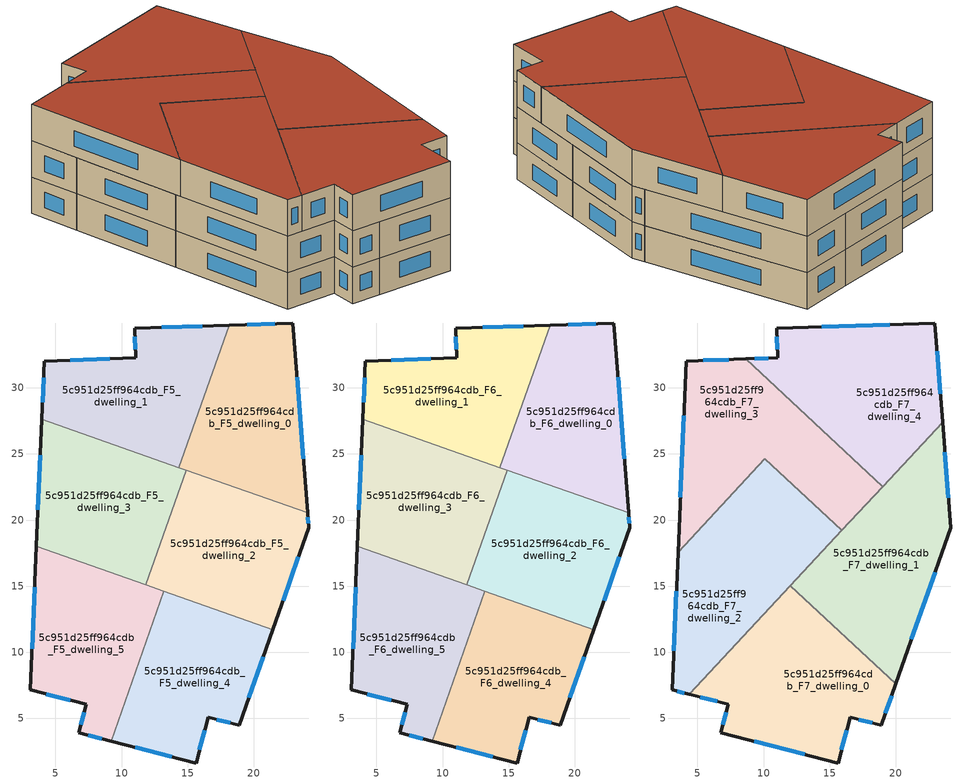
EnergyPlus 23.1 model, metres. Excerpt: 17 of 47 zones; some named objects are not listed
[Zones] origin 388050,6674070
5c951d25ff964cdb_F5_dwelling_0
 floor to 5c951d25ff964cdb_F4_dwelling_0 (EU_floor_Construction): 22.95,34.91 24.07,20.54 14.34,23.98 18.14,34.75 z15
 wall outside (EU_wall_Construction): 24.07,20.54 22.95,34.91 18.14,34.75 z15:18
 wall to 5c951d25ff964cdb_F5_dwelling_1 (EU_wall_Construction): 18.14,34.75 14.34,23.98 z15:18
 wall to 5c951d25ff964cdb_F5_dwelling_2 (EU_wall_Construction): 14.88,23.79 24.07,20.54 z15:18
 wall to 5c951d25ff964cdb_F5_dwelling_3 (EU_wall_Construction): 14.34,23.98 14.88,23.79 z15:18
 window (EU_Window_Construction): 21.57,34.86 19.51,34.79 / 23.75,24.65 23.27,30.8 z15.86:17.14
5c951d25ff964cdb_F5_dwelling_1
 floor to 5c951d25ff964cdb_F4_dwelling_1 (EU_floor_Construction): 18.14,34.75 14.34,23.98 3.97,27.64 4.16,32.03 11.06,32.27 10.98,34.5 z15
 wall outside (EU_wall_Construction): 18.14,34.75 10.98,34.5 11.06,32.27 4.16,32.03 3.97,27.64 z15:18
 wall to 5c951d25ff964cdb_F5_dwelling_3 (EU_wall_Construction): 3.97,27.64 14.34,23.98 z15:18
 window (EU_Window_Construction): 11,33.87 11.04,32.91 / 16.09,34.68 13.02,34.57 / 4.1,30.78 4.02,28.89 / 9.09,32.2 6.13,32.1 z15.86:17.14
5c951d25ff964cdb_F5_dwelling_2
 floor to 5c951d25ff964cdb_F4_dwelling_2 (EU_floor_Construction): 24.07,20.54 24.15,19.43 21.44,11.72 11.82,15.11 14.88,23.79 z15
 wall outside (EU_wall_Construction): 21.44,11.72 24.15,19.43 24.07,20.54 z15:18
 wall to 5c951d25ff964cdb_F5_dwelling_3 (EU_wall_Construction): 14.88,23.79 11.82,15.11 z15:18
 wall to 5c951d25ff964cdb_F5_dwelling_4 (EU_wall_Construction): 13.2,14.62 21.44,11.72 z15:18
 wall to 5c951d25ff964cdb_F5_dwelling_5 (EU_wall_Construction): 11.82,15.11 13.2,14.62 z15:18
 window (EU_Window_Construction): 24.13,19.74 24.09,20.22 / 22.21,13.92 23.38,17.22 z15.86:17.14
5c951d25ff964cdb_F5_dwelling_3
 floor to 5c951d25ff964cdb_F4_dwelling_3 (EU_floor_Construction): 14.88,23.79 11.82,15.11 3.56,18.03 3.97,27.64 z15
 wall outside (EU_wall_Construction): 3.97,27.64 3.56,18.03 z15:18
 wall to 5c951d25ff964cdb_F5_dwelling_5 (EU_wall_Construction): 3.56,18.03 11.82,15.11 z15:18
 window (EU_Window_Construction): 3.85,24.89 3.67,20.78 z15.86:17.14
5c951d25ff964cdb_F5_dwelling_4
 floor to 5c951d25ff964cdb_F4_dwelling_4 (EU_floor_Construction): 21.44,11.72 18.89,4.49 16.53,5.08 15.63,1.63 9.2,3.29 13.2,14.62 z15
 wall outside (EU_wall_Construction): 9.2,3.29 15.63,1.63 16.53,5.08 18.89,4.49 21.44,11.72 z15:18
 wall to 5c951d25ff964cdb_F5_dwelling_5 (EU_wall_Construction): 13.2,14.62 9.2,3.29 z15:18
 window (EU_Window_Construction): 19.62,6.55 20.71,9.65 / 17.21,4.91 18.22,4.66 / 15.89,2.62 16.28,4.1 / 11.04,2.81 13.79,2.1 z15.86:17.14
5c951d25ff964cdb_F5_dwelling_5
 floor to 5c951d25ff964cdb_F4_dwelling_5 (EU_floor_Construction): 13.2,14.62 9.2,3.29 6.77,3.91 7.32,6.07 3.09,7.16 3.56,18.03 z15
 wall outside (EU_wall_Construction): 3.56,18.03 3.09,7.16 7.32,6.07 6.77,3.91 9.2,3.29 z15:18
 window (EU_Window_Construction): 3.42,14.92 3.22,10.26 / 7.47,3.73 8.51,3.47 / 7.16,5.45 6.93,4.53 / 4.3,6.85 6.11,6.38 z15.86:17.14
5c951d25ff964cdb_F6_dwelling_0
 floor to 5c951d25ff964cdb_F5_dwelling_0 (EU_floor_Construction): 22.95,34.91 24.07,20.54 14.34,23.98 18.14,34.75 z18
 wall outside (EU_wall_Construction): 24.07,20.54 22.95,34.91 18.14,34.75 z18:21
 wall to 5c951d25ff964cdb_F6_dwelling_1 (EU_wall_Construction): 18.14,34.75 14.34,23.98 z18:21
 wall to 5c951d25ff964cdb_F6_dwelling_2 (EU_wall_Construction): 14.88,23.79 24.07,20.54 z18:21
 wall to 5c951d25ff964cdb_F6_dwelling_3 (EU_wall_Construction): 14.34,23.98 14.88,23.79 z18:21
 window (EU_Window_Construction): 21.57,34.86 19.51,34.79 / 23.75,24.65 23.27,30.8 z18.86:20.14
5c951d25ff964cdb_F6_dwelling_1
 floor to 5c951d25ff964cdb_F5_dwelling_1 (EU_floor_Construction): 18.14,34.75 14.34,23.98 3.97,27.64 4.16,32.03 11.06,32.27 10.98,34.5 z18
 wall outside (EU_wall_Construction): 18.14,34.75 10.98,34.5 11.06,32.27 4.16,32.03 3.97,27.64 z18:21
 wall to 5c951d25ff964cdb_F6_dwelling_3 (EU_wall_Construction): 3.97,27.64 14.34,23.98 z18:21
 window (EU_Window_Construction): 11,33.87 11.04,32.91 / 16.09,34.68 13.02,34.57 / 4.1,30.78 4.02,28.89 / 9.09,32.2 6.13,32.1 z18.86:20.14
5c951d25ff964cdb_F6_dwelling_2
 floor to 5c951d25ff964cdb_F5_dwelling_2 (EU_floor_Construction): 24.07,20.54 24.15,19.43 21.44,11.72 11.82,15.11 14.88,23.79 z18
 wall outside (EU_wall_Construction): 21.44,11.72 24.15,19.43 24.07,20.54 z18:21
 wall to 5c951d25ff964cdb_F6_dwelling_3 (EU_wall_Construction): 14.88,23.79 11.82,15.11 z18:21
 wall to 5c951d25ff964cdb_F6_dwelling_4 (EU_wall_Construction): 13.2,14.62 21.44,11.72 z18:21
 wall to 5c951d25ff964cdb_F6_dwelling_5 (EU_wall_Construction): 11.82,15.11 13.2,14.62 z18:21
 window (EU_Window_Construction): 24.13,19.74 24.09,20.22 / 22.21,13.92 23.38,17.22 z18.86:20.14
5c951d25ff964cdb_F6_dwelling_3
 floor to 5c951d25ff964cdb_F5_dwelling_3 (EU_floor_Construction): 14.88,23.79 11.82,15.11 3.56,18.03 3.97,27.64 z18
 wall outside (EU_wall_Construction): 3.97,27.64 3.56,18.03 z18:21
 wall to 5c951d25ff964cdb_F6_dwelling_5 (EU_wall_Construction): 3.56,18.03 11.82,15.11 z18:21
 window (EU_Window_Construction): 3.85,24.89 3.67,20.78 z18.86:20.14
5c951d25ff964cdb_F6_dwelling_4
 floor to 5c951d25ff964cdb_F5_dwelling_4 (EU_floor_Construction): 21.44,11.72 18.89,4.49 16.53,5.08 15.63,1.63 9.2,3.29 13.2,14.62 z18
 wall outside (EU_wall_Construction): 9.2,3.29 15.63,1.63 16.53,5.08 18.89,4.49 21.44,11.72 z18:21
 wall to 5c951d25ff964cdb_F6_dwelling_5 (EU_wall_Construction): 13.2,14.62 9.2,3.29 z18:21
 window (EU_Window_Construction): 19.62,6.55 20.71,9.65 / 17.21,4.91 18.22,4.66 / 15.89,2.62 16.28,4.1 / 11.04,2.81 13.79,2.1 z18.86:20.14
5c951d25ff964cdb_F6_dwelling_5
 floor to 5c951d25ff964cdb_F5_dwelling_5 (EU_floor_Construction): 13.2,14.62 9.2,3.29 6.77,3.91 7.32,6.07 3.09,7.16 3.56,18.03 z18
 wall outside (EU_wall_Construction): 3.56,18.03 3.09,7.16 7.32,6.07 6.77,3.91 9.2,3.29 z18:21
 window (EU_Window_Construction): 3.42,14.92 3.22,10.26 / 7.47,3.73 8.51,3.47 / 7.16,5.45 6.93,4.53 / 4.3,6.85 6.11,6.38 z18.86:20.14
5c951d25ff964cdb_F7_dwelling_0
 floor to 5c951d25ff964cdb_F6_dwelling_4 (EU_floor_Construction): 20,7.63 18.89,4.49 16.53,5.08 15.63,1.63 9.2,3.29 13.02,14.12 z21
 floor to 5c951d25ff964cdb_F6_dwelling_5 (EU_floor_Construction): 13.02,14.12 9.2,3.29 6.77,3.91 7.32,6.07 4.37,6.83 12.02,15.04 12.04,15.04 z21
 wall outside (EU_wall_Construction): 4.37,6.83 7.32,6.07 6.77,3.91 15.63,1.63 16.53,5.08 18.89,4.49 20,7.63 z21:24
 wall to 5c951d25ff964cdb_F7_dwelling_1 (EU_wall_Construction): 20,7.63 12.02,15.05 z21:24
 wall to 5c951d25ff964cdb_F7_dwelling_2 (EU_wall_Construction): 12.02,15.05 4.37,6.83 z21:24
 window (EU_Window_Construction): 19.21,5.38 19.68,6.73 / 17.21,4.91 18.22,4.66 / 15.89,2.62 16.28,4.1 / 9.3,3.26 13.1,2.28 / 7.16,5.45 6.93,4.53 / 5.21,6.61 6.48,6.29 z21.86:23.14
 roof outside (EU_roof_Construction): 18.89,4.49 20,7.63 12.02,15.05 4.37,6.83 7.32,6.07 6.77,3.91 15.63,1.63 16.53,5.08 z24
5c951d25ff964cdb_F7_dwelling_1
 floor to 5c951d25ff964cdb_F6_dwelling_2 (EU_floor_Construction): 24.07,20.54 24.15,19.43 21.44,11.72 12.04,15.04 12.02,15.05 18.85,22.38 z21
 floor to 5c951d25ff964cdb_F6_dwelling_0 (EU_floor_Construction): 23.53,27.41 24.07,20.54 18.85,22.38 z21
 floor to 5c951d25ff964cdb_F6_dwelling_4 (EU_floor_Construction): 21.44,11.72 20,7.63 13.02,14.12 13.2,14.62 z21
 floor to 5c951d25ff964cdb_F6_dwelling_5 (EU_floor_Construction): 13.2,14.62 13.02,14.12 12.04,15.04 z21
 wall outside (EU_wall_Construction): 20,7.63 24.15,19.43 23.53,27.41 z21:24
 wall to 5c951d25ff964cdb_F7_dwelling_4 (EU_wall_Construction): 23.53,27.41 19,22.54 z21:24
 wall to 5c951d25ff964cdb_F7_dwelling_3 (EU_wall_Construction): 19,22.54 15.91,19.22 z21:24
 wall to 5c951d25ff964cdb_F7_dwelling_2 (EU_wall_Construction): 15.91,19.22 12.02,15.05 z21:24
 window (EU_Window_Construction): 21.18,11 22.97,16.05 / 23.98,21.71 23.71,25.13 z21.86:23.14
 roof outside (EU_roof_Construction): 20,7.63 24.15,19.43 23.53,27.41 12.02,15.05 z24
5c951d25ff964cdb_F7_dwelling_2
 floor to 5c951d25ff964cdb_F6_dwelling_5 (EU_floor_Construction): 12.02,15.04 4.37,6.83 3.09,7.16 3.54,17.59 3.85,17.93 z21
 floor to 5c951d25ff964cdb_F6_dwelling_3 (EU_floor_Construction): 13.93,21.07 11.82,15.11 3.85,17.93 10.1,24.64 z21
 floor to 5c951d25ff964cdb_F6_dwelling_2 (EU_floor_Construction): 15.91,19.23 12.02,15.04 11.82,15.11 13.93,21.07 z21
 wall outside (EU_wall_Construction): 3.54,17.59 3.09,7.16 4.37,6.83 z21:24
 wall to 5c951d25ff964cdb_F7_dwelling_3 (EU_wall_Construction): 15.91,19.22 10.1,24.64 3.54,17.59 z21:24
 window (EU_Window_Construction): 3.41,14.61 3.22,10.14 / 3.46,7.06 4.01,6.92 z21.86:23.14
 roof outside (EU_roof_Construction): 4.37,6.83 15.91,19.22 10.1,24.64 3.54,17.59 3.09,7.16 z24
5c951d25ff964cdb_F7_dwelling_3
 floor to 5c951d25ff964cdb_F6_dwelling_1 (EU_floor_Construction): 15.11,26.16 14.34,23.98 3.97,27.64 4.16,32.03 8.64,32.18 z21
 floor to 5c951d25ff964cdb_F6_dwelling_2 (EU_floor_Construction): 18.85,22.38 15.91,19.23 13.93,21.07 14.88,23.79 z21
 floor to 5c951d25ff964cdb_F6_dwelling_3 (EU_floor_Construction): 14.88,23.79 13.93,21.07 10.1,24.64 3.85,17.93 3.56,18.03 3.97,27.64 z21
 floor to 5c951d25ff964cdb_F6_dwelling_0 (EU_floor_Construction): 19,22.54 18.85,22.38 14.34,23.98 15.11,26.16 z21
 floor to 5c951d25ff964cdb_F6_dwelling_5 (EU_floor_Construction): 3.85,17.93 3.54,17.59 3.56,18.03 z21
 wall outside (EU_wall_Construction): 8.64,32.18 4.16,32.03 3.54,17.59 z21:24
 wall to 5c951d25ff964cdb_F7_dwelling_4 (EU_wall_Construction): 19,22.54 8.64,32.18 z21:24
 window (EU_Window_Construction): 3.98,27.9 3.71,21.71 / 7.36,32.14 5.44,32.08 z21.86:23.14
 roof outside (EU_roof_Construction): 15.91,19.22 19,22.54 8.64,32.18 4.16,32.03 3.54,17.59 10.1,24.64 z24
5c951d25ff964cdb_F7_dwelling_4
 floor to 5c951d25ff964cdb_F6_dwelling_0 (EU_floor_Construction): 22.95,34.91 23.53,27.41 19,22.54 15.11,26.16 18.14,34.75 z21
 floor to 5c951d25ff964cdb_F6_dwelling_1 (EU_floor_Construction): 18.14,34.75 15.11,26.16 8.64,32.18 11.06,32.27 10.98,34.5 z21
 wall outside (EU_wall_Construction): 23.53,27.41 22.95,34.91 10.98,34.5 11.06,32.27 8.64,32.18 z21:24
 window (EU_Window_Construction): 10.37,32.24 9.33,32.21 / 11,33.87 11.04,32.91 / 19.53,34.79 14.4,34.62 / 23.36,29.55 23.11,32.76 z21.86:23.14
 roof outside (EU_roof_Construction): 19,22.54 23.53,27.41 22.95,34.91 10.98,34.5 11.06,32.27 8.64,32.18 z24
[Building]
EU S2 Campaign: North Axis=0; Terrain=City; Solar Distribution=FullExterior
[Site:Location]
Helsinki-Vantaa.AP: Latitude=60.317; Longitude=24.963; Time Zone=2; Elevation=54.6
[SizingPeriod:WeatherFileDays]
AnnualSizingPeriod: Begin Month=1; Begin Day of Month=1; End Month=12; End Day of Month=31; Day of Week for Start Day=Monday; Use Weather File Daylight Saving Period=No; Use Weather File Rain and Snow Indicators=No
[MATERIAL]
EU_InternalMass_Material: Roughness=MediumRough; Thickness=0.1; Conductivity=1; Density=1800; Specific Heat=900; Thermal Absorptance=0.9; Solar Absorptance=0.7; Visible Absorptance=0.7
[MATERIAL:NOMASS] Roughness=MediumRough; Thermal Absorptance=0.9; Solar Absorptance=0.7; Visible Absorptance=0.7
Name | Thermal Resistance
EU_wall_NoMass | 5.91765
EU_roof_NoMass | 11.1778
EU_floor_NoMass | 6.2875
[WINDOWMATERIAL:SIMPLEGLAZINGSYSTEM]
EU_Window_SimpleGlazing: UFactor=0.994035; Solar Heat Gain Coefficient=0.7; Visible Transmittance=0.7
[CONSTRUCTION]
EU_wall_Construction: EU_wall_NoMass
EU_roof_Construction: EU_roof_NoMass
EU_floor_Construction: EU_floor_NoMass
EU_Window_Construction: EU_Window_SimpleGlazing
EU_InternalMass_Construction: EU_InternalMass_Material
[ZONE] Type=1; Multiplier=1; Ceiling Height=autocalculate; Floor Area=autocalculate; Part of Total Floor Area=Yes
Name | Volume
5c951d25ff964cdb_F5_dwelling_0; 5c951d25ff964cdb_F6_dwelling_0 | 280.625
5c951d25ff964cdb_F7_dwelling_0 | 336.719
5c951d25ff964cdb_F5_dwelling_1; 5c951d25ff964cdb_F6_dwelling_1 | 280.598
5c951d25ff964cdb_F7_dwelling_1 | 336.73
5c951d25ff964cdb_F5_dwelling_2; 5c951d25ff964cdb_F6_dwelling_2 | 280.636
5c951d25ff964cdb_F7_dwelling_2 | 336.748
5c951d25ff964cdb_F5_dwelling_3; 5c951d25ff964cdb_F6_dwelling_3 | 280.608
5c951d25ff964cdb_F7_dwelling_3; 5c951d25ff964cdb_F7_dwelling_4 | 336.757
5c951d25ff964cdb_F5_dwelling_4; 5c951d25ff964cdb_F6_dwelling_4 | 280.6
5c951d25ff964cdb_F5_dwelling_5; 5c951d25ff964cdb_F6_dwelling_5 | 280.619
[INTERNALMASS] Construction=EU_InternalMass_Construction
Name | Zone or ZoneList | Surface Area
5c951d25ff964cdb_F5_dwelling_0_EU_InternalMass | 5c951d25ff964cdb_F5_dwelling_0 | 93.5418
5c951d25ff964cdb_F5_dwelling_1_EU_InternalMass | 5c951d25ff964cdb_F5_dwelling_1 | 93.5327
5c951d25ff964cdb_F5_dwelling_2_EU_InternalMass | 5c951d25ff964cdb_F5_dwelling_2 | 93.5455
5c951d25ff964cdb_F5_dwelling_3_EU_InternalMass | 5c951d25ff964cdb_F5_dwelling_3 | 93.5363
5c951d25ff964cdb_F5_dwelling_4_EU_InternalMass | 5c951d25ff964cdb_F5_dwelling_4 | 93.5333
5c951d25ff964cdb_F5_dwelling_5_EU_InternalMass | 5c951d25ff964cdb_F5_dwelling_5 | 93.5401
5c951d25ff964cdb_F6_dwelling_0_EU_InternalMass | 5c951d25ff964cdb_F6_dwelling_0 | 93.5418
5c951d25ff964cdb_F6_dwelling_1_EU_InternalMass | 5c951d25ff964cdb_F6_dwelling_1 | 93.5327
5c951d25ff964cdb_F6_dwelling_2_EU_InternalMass | 5c951d25ff964cdb_F6_dwelling_2 | 93.5455
5c951d25ff964cdb_F6_dwelling_3_EU_InternalMass | 5c951d25ff964cdb_F6_dwelling_3 | 93.5363
5c951d25ff964cdb_F6_dwelling_4_EU_InternalMass | 5c951d25ff964cdb_F6_dwelling_4 | 93.5333
5c951d25ff964cdb_F6_dwelling_5_EU_InternalMass | 5c951d25ff964cdb_F6_dwelling_5 | 93.5401
5c951d25ff964cdb_F7_dwelling_0_EU_InternalMass | 5c951d25ff964cdb_F7_dwelling_0 | 112.238
5c951d25ff964cdb_F7_dwelling_1_EU_InternalMass | 5c951d25ff964cdb_F7_dwelling_1 | 112.245
5c951d25ff964cdb_F7_dwelling_2_EU_InternalMass | 5c951d25ff964cdb_F7_dwelling_2 | 112.248
5c951d25ff964cdb_F7_dwelling_3_EU_InternalMass | 5c951d25ff964cdb_F7_dwelling_3 | 112.252
5c951d25ff964cdb_F7_dwelling_4_EU_InternalMass | 5c951d25ff964cdb_F7_dwelling_4 | 112.251
[OTHEREQUIPMENT] Fuel Type=Electricity; Design Level Calculation Method=Watts/Area; Power per Zone Floor Area=1; Fraction Latent=0; Fraction Radiant=0; Fraction Lost=0; Carbon Dioxide Generation Rate=0; EndUse Subcategory=EU_Step8_InternalGains
Name | Zone or ZoneList or Space or SpaceList | Schedule
EU_Step8_InternalGain_5c951d25ff964cdb_F5_dwelling_0_f000 | 5c951d25ff964cdb_F5_dwelling_0 | EU_Step8_GainSchedule_5c951d25ff964cdb_F5_dwelling_0_f000
EU_Step8_InternalGain_5c951d25ff964cdb_F5_dwelling_1_f000 | 5c951d25ff964cdb_F5_dwelling_1 | EU_Step8_GainSchedule_5c951d25ff964cdb_F5_dwelling_1_f000
EU_Step8_InternalGain_5c951d25ff964cdb_F5_dwelling_2_f000 | 5c951d25ff964cdb_F5_dwelling_2 | EU_Step8_GainSchedule_5c951d25ff964cdb_F5_dwelling_2_f000
EU_Step8_InternalGain_5c951d25ff964cdb_F5_dwelling_3_f000 | 5c951d25ff964cdb_F5_dwelling_3 | EU_Step8_GainSchedule_5c951d25ff964cdb_F5_dwelling_3_f000
EU_Step8_InternalGain_5c951d25ff964cdb_F5_dwelling_4_f000 | 5c951d25ff964cdb_F5_dwelling_4 | EU_Step8_GainSchedule_5c951d25ff964cdb_F5_dwelling_4_f000
EU_Step8_InternalGain_5c951d25ff964cdb_F5_dwelling_5_f000 | 5c951d25ff964cdb_F5_dwelling_5 | EU_Step8_GainSchedule_5c951d25ff964cdb_F5_dwelling_5_f000
EU_Step8_InternalGain_5c951d25ff964cdb_F6_dwelling_0_f000 | 5c951d25ff964cdb_F6_dwelling_0 | EU_Step8_GainSchedule_5c951d25ff964cdb_F6_dwelling_0_f000
EU_Step8_InternalGain_5c951d25ff964cdb_F6_dwelling_1_f000 | 5c951d25ff964cdb_F6_dwelling_1 | EU_Step8_GainSchedule_5c951d25ff964cdb_F6_dwelling_1_f000
EU_Step8_InternalGain_5c951d25ff964cdb_F6_dwelling_2_f000 | 5c951d25ff964cdb_F6_dwelling_2 | EU_Step8_GainSchedule_5c951d25ff964cdb_F6_dwelling_2_f000
EU_Step8_InternalGain_5c951d25ff964cdb_F6_dwelling_3_f000 | 5c951d25ff964cdb_F6_dwelling_3 | EU_Step8_GainSchedule_5c951d25ff964cdb_F6_dwelling_3_f000
EU_Step8_InternalGain_5c951d25ff964cdb_F6_dwelling_4_f000 | 5c951d25ff964cdb_F6_dwelling_4 | EU_Step8_GainSchedule_5c951d25ff964cdb_F6_dwelling_4_f000
EU_Step8_InternalGain_5c951d25ff964cdb_F6_dwelling_5_f000 | 5c951d25ff964cdb_F6_dwelling_5 | EU_Step8_GainSchedule_5c951d25ff964cdb_F6_dwelling_5_f000
EU_Step8_InternalGain_5c951d25ff964cdb_F7_dwelling_0_f000 | 5c951d25ff964cdb_F7_dwelling_0 | EU_Step8_GainSchedule_5c951d25ff964cdb_F7_dwelling_0_f000
EU_Step8_InternalGain_5c951d25ff964cdb_F7_dwelling_1_f000 | 5c951d25ff964cdb_F7_dwelling_1 | EU_Step8_GainSchedule_5c951d25ff964cdb_F7_dwelling_1_f000
EU_Step8_InternalGain_5c951d25ff964cdb_F7_dwelling_2_f000 | 5c951d25ff964cdb_F7_dwelling_2 | EU_Step8_GainSchedule_5c951d25ff964cdb_F7_dwelling_2_f000
EU_Step8_InternalGain_5c951d25ff964cdb_F7_dwelling_3_f000 | 5c951d25ff964cdb_F7_dwelling_3 | EU_Step8_GainSchedule_5c951d25ff964cdb_F7_dwelling_3_f000
EU_Step8_InternalGain_5c951d25ff964cdb_F7_dwelling_4_f000 | 5c951d25ff964cdb_F7_dwelling_4 | EU_Step8_GainSchedule_5c951d25ff964cdb_F7_dwelling_4_f000
[ZONEVENTILATION:DESIGNFLOWRATE] Schedule=EU_AlwaysOn; Design Flow Rate Calculation Method=AirChanges/Hour; Air Changes per Hour=0.596421; Ventilation Type=Natural; Fan Pressure Rise=0; Fan Total Efficiency=1; Constant Term Coefficient=1; Temperature Term Coefficient=0; Velocity Term Coefficient=0; Velocity Squared Term Coefficient=0; Minimum Indoor Temperature=-100; Maximum Indoor Temperature=100; Delta Temperature=-100; Minimum Outdoor Temperature=-100; Maximum Outdoor Temperature=100; Maximum Wind Speed=40
Name | Zone or ZoneList or Space or SpaceList
EU_ConstantAir_5c951d25ff964cdb_F5_dwelling_0 | 5c951d25ff964cdb_F5_dwelling_0
EU_ConstantAir_5c951d25ff964cdb_F5_dwelling_1 | 5c951d25ff964cdb_F5_dwelling_1
EU_ConstantAir_5c951d25ff964cdb_F5_dwelling_2 | 5c951d25ff964cdb_F5_dwelling_2
EU_ConstantAir_5c951d25ff964cdb_F5_dwelling_3 | 5c951d25ff964cdb_F5_dwelling_3
EU_ConstantAir_5c951d25ff964cdb_F5_dwelling_4 | 5c951d25ff964cdb_F5_dwelling_4
EU_ConstantAir_5c951d25ff964cdb_F5_dwelling_5 | 5c951d25ff964cdb_F5_dwelling_5
EU_ConstantAir_5c951d25ff964cdb_F6_dwelling_0 | 5c951d25ff964cdb_F6_dwelling_0
EU_ConstantAir_5c951d25ff964cdb_F6_dwelling_1 | 5c951d25ff964cdb_F6_dwelling_1
EU_ConstantAir_5c951d25ff964cdb_F6_dwelling_2 | 5c951d25ff964cdb_F6_dwelling_2
EU_ConstantAir_5c951d25ff964cdb_F6_dwelling_3 | 5c951d25ff964cdb_F6_dwelling_3
EU_ConstantAir_5c951d25ff964cdb_F6_dwelling_4 | 5c951d25ff964cdb_F6_dwelling_4
EU_ConstantAir_5c951d25ff964cdb_F6_dwelling_5 | 5c951d25ff964cdb_F6_dwelling_5
EU_ConstantAir_5c951d25ff964cdb_F7_dwelling_0 | 5c951d25ff964cdb_F7_dwelling_0
EU_ConstantAir_5c951d25ff964cdb_F7_dwelling_1 | 5c951d25ff964cdb_F7_dwelling_1
EU_ConstantAir_5c951d25ff964cdb_F7_dwelling_2 | 5c951d25ff964cdb_F7_dwelling_2
EU_ConstantAir_5c951d25ff964cdb_F7_dwelling_3 | 5c951d25ff964cdb_F7_dwelling_3
EU_ConstantAir_5c951d25ff964cdb_F7_dwelling_4 | 5c951d25ff964cdb_F7_dwelling_4
[HVACTEMPLATE:ZONE:IDEALLOADSAIRSYSTEM] System Availability Schedule=EU_AlwaysOn; Maximum Heating Supply Air Temperature=50; Minimum Cooling Supply Air Temperature=13; Maximum Heating Supply Air Humidity Ratio=0.0156; Minimum Cooling Supply Air Humidity Ratio=0.0077; Heating Limit=NoLimit; Cooling Limit=NoLimit; Heating Availability Schedule=EU_AlwaysOn; Cooling Availability Schedule=EU_CoolingOff; Dehumidification Control Type=ConstantSensibleHeatRatio; Cooling Sensible Heat Ratio=0.7; Dehumidification Setpoint=60; Humidification Control Type=None; Humidification Setpoint=30; Outdoor Air Method=None; Outdoor Air Flow Rate per Person=0.00944; Outdoor Air Flow Rate per Zone Floor Area=0; Outdoor Air Flow Rate per Zone=0; Demand Controlled Ventilation Type=None; Outdoor Air Economizer Type=NoEconomizer; Heat Recovery Type=None; Sensible Heat Recovery Effectiveness=0.7; Latent Heat Recovery Effectiveness=0.65
Name | Template Thermostat
5c951d25ff964cdb_F5_dwelling_0 | EU_HeatOnly_5c951d25ff964cdb_F5_dwelling_0
5c951d25ff964cdb_F5_dwelling_1 | EU_HeatOnly_5c951d25ff964cdb_F5_dwelling_1
5c951d25ff964cdb_F5_dwelling_2 | EU_HeatOnly_5c951d25ff964cdb_F5_dwelling_2
5c951d25ff964cdb_F5_dwelling_3 | EU_HeatOnly_5c951d25ff964cdb_F5_dwelling_3
5c951d25ff964cdb_F5_dwelling_4 | EU_HeatOnly_5c951d25ff964cdb_F5_dwelling_4
5c951d25ff964cdb_F5_dwelling_5 | EU_HeatOnly_5c951d25ff964cdb_F5_dwelling_5
5c951d25ff964cdb_F6_dwelling_0 | EU_HeatOnly_5c951d25ff964cdb_F6_dwelling_0
5c951d25ff964cdb_F6_dwelling_1 | EU_HeatOnly_5c951d25ff964cdb_F6_dwelling_1
5c951d25ff964cdb_F6_dwelling_2 | EU_HeatOnly_5c951d25ff964cdb_F6_dwelling_2
5c951d25ff964cdb_F6_dwelling_3 | EU_HeatOnly_5c951d25ff964cdb_F6_dwelling_3
5c951d25ff964cdb_F6_dwelling_4 | EU_HeatOnly_5c951d25ff964cdb_F6_dwelling_4
5c951d25ff964cdb_F6_dwelling_5 | EU_HeatOnly_5c951d25ff964cdb_F6_dwelling_5
5c951d25ff964cdb_F7_dwelling_0 | EU_HeatOnly_5c951d25ff964cdb_F7_dwelling_0
5c951d25ff964cdb_F7_dwelling_1 | EU_HeatOnly_5c951d25ff964cdb_F7_dwelling_1
5c951d25ff964cdb_F7_dwelling_2 | EU_HeatOnly_5c951d25ff964cdb_F7_dwelling_2
5c951d25ff964cdb_F7_dwelling_3 | EU_HeatOnly_5c951d25ff964cdb_F7_dwelling_3
5c951d25ff964cdb_F7_dwelling_4 | EU_HeatOnly_5c951d25ff964cdb_F7_dwelling_4
[SIZING:ZONE] Zone Cooling Design Supply Air Temperature Input Method=SupplyAirTemperature; Zone Cooling Design Supply Air Temperature=13; Zone Heating Design Supply Air Temperature Input Method=SupplyAirTemperature; Zone Heating Design Supply Air Temperature=50; Zone Cooling Design Supply Air Humidity Ratio=0.008; Zone Heating Design Supply Air Humidity Ratio=0.008; Cooling Design Air Flow Method=DesignDay; Cooling Design Air Flow Rate=0; Cooling Minimum Air Flow per Zone Floor Area=0.000762; Cooling Minimum Air Flow=0; Cooling Minimum Air Flow Fraction=0.2; Heating Design Air Flow Method=DesignDay; Heating Design Air Flow Rate=0; Heating Maximum Air Flow per Zone Floor Area=0.002032; Heating Maximum Air Flow=0.141576; Heating Maximum Air Flow Fraction=0.3; Account for Dedicated Outdoor Air System=No; Dedicated Outdoor Air System Control Strategy=NeutralSupplyAir; Dedicated Outdoor Air Low Setpoint Temperature for Design=autosize; Dedicated Outdoor Air High Setpoint Temperature for Design=autosize; Zone Load Sizing Method=Sensible Load Only No Latent Load; Zone Latent Cooling Design Supply Air Humidity Ratio Input Method=HumidityRatioDifference; Zone Cooling Design Supply Air Humidity Ratio Difference=0.005; Zone Latent Heating Design Supply Air Humidity Ratio Input Method=HumidityRatioDifference; Zone Humidification Design Supply Air Humidity Ratio Difference=0.005
5c951d25ff964cdb_F5_dwelling_0; 5c951d25ff964cdb_F5_dwelling_1; 5c951d25ff964cdb_F5_dwelling_2; 5c951d25ff964cdb_F5_dwelling_3; 5c951d25ff964cdb_F5_dwelling_4; 5c951d25ff964cdb_F5_dwelling_5; 5c951d25ff964cdb_F6_dwelling_0; 5c951d25ff964cdb_F6_dwelling_1; 5c951d25ff964cdb_F6_dwelling_2; 5c951d25ff964cdb_F6_dwelling_3; 5c951d25ff964cdb_F6_dwelling_4; 5c951d25ff964cdb_F6_dwelling_5; 5c951d25ff964cdb_F7_dwelling_0; 5c951d25ff964cdb_F7_dwelling_1; 5c951d25ff964cdb_F7_dwelling_2; 5c951d25ff964cdb_F7_dwelling_3; 5c951d25ff964cdb_F7_dwelling_4
[SCHEDULE:CONSTANT]
Name | Hourly Value
EU_AlwaysOn | 1
EU_CoolingOff | 0
[SCHEDULE:FILE] Column Number=1; Rows to Skip at Top=0; Number of Hours of Data=8760; Column Separator=Comma; Interpolate to Timestep=No; Minutes per Item=60; Adjust Schedule for Daylight Savings=Yes
Name | File
EU_Step8_GainSchedule_5c951d25ff964cdb_F5_dwelling_0_f000 | ../../schedules/5c951d25ff964cdb/5c951d25ff964cdb_F5_dwelling_0_f000_gain.csv
EU_Step8_GainSchedule_5c951d25ff964cdb_F5_dwelling_1_f000 | ../../schedules/5c951d25ff964cdb/5c951d25ff964cdb_F5_dwelling_1_f000_gain.csv
EU_Step8_GainSchedule_5c951d25ff964cdb_F5_dwelling_2_f000 | ../../schedules/5c951d25ff964cdb/5c951d25ff964cdb_F5_dwelling_2_f000_gain.csv
EU_Step8_GainSchedule_5c951d25ff964cdb_F5_dwelling_3_f000 | ../../schedules/5c951d25ff964cdb/5c951d25ff964cdb_F5_dwelling_3_f000_gain.csv
EU_Step8_GainSchedule_5c951d25ff964cdb_F5_dwelling_4_f000 | ../../schedules/5c951d25ff964cdb/5c951d25ff964cdb_F5_dwelling_4_f000_gain.csv
EU_Step8_GainSchedule_5c951d25ff964cdb_F5_dwelling_5_f000 | ../../schedules/5c951d25ff964cdb/5c951d25ff964cdb_F5_dwelling_5_f000_gain.csv
EU_Step8_GainSchedule_5c951d25ff964cdb_F6_dwelling_0_f000 | ../../schedules/5c951d25ff964cdb/5c951d25ff964cdb_F6_dwelling_0_f000_gain.csv
EU_Step8_GainSchedule_5c951d25ff964cdb_F6_dwelling_1_f000 | ../../schedules/5c951d25ff964cdb/5c951d25ff964cdb_F6_dwelling_1_f000_gain.csv
EU_Step8_GainSchedule_5c951d25ff964cdb_F6_dwelling_2_f000 | ../../schedules/5c951d25ff964cdb/5c951d25ff964cdb_F6_dwelling_2_f000_gain.csv
EU_Step8_GainSchedule_5c951d25ff964cdb_F6_dwelling_3_f000 | ../../schedules/5c951d25ff964cdb/5c951d25ff964cdb_F6_dwelling_3_f000_gain.csv
EU_Step8_GainSchedule_5c951d25ff964cdb_F6_dwelling_4_f000 | ../../schedules/5c951d25ff964cdb/5c951d25ff964cdb_F6_dwelling_4_f000_gain.csv
EU_Step8_GainSchedule_5c951d25ff964cdb_F6_dwelling_5_f000 | ../../schedules/5c951d25ff964cdb/5c951d25ff964cdb_F6_dwelling_5_f000_gain.csv
EU_Step8_GainSchedule_5c951d25ff964cdb_F7_dwelling_0_f000 | ../../schedules/5c951d25ff964cdb/5c951d25ff964cdb_F7_dwelling_0_f000_gain.csv
EU_Step8_GainSchedule_5c951d25ff964cdb_F7_dwelling_1_f000 | ../../schedules/5c951d25ff964cdb/5c951d25ff964cdb_F7_dwelling_1_f000_gain.csv
EU_Step8_GainSchedule_5c951d25ff964cdb_F7_dwelling_2_f000 | ../../schedules/5c951d25ff964cdb/5c951d25ff964cdb_F7_dwelling_2_f000_gain.csv
EU_Step8_GainSchedule_5c951d25ff964cdb_F7_dwelling_3_f000 | ../../schedules/5c951d25ff964cdb/5c951d25ff964cdb_F7_dwelling_3_f000_gain.csv
EU_Step8_GainSchedule_5c951d25ff964cdb_F7_dwelling_4_f000 | ../../schedules/5c951d25ff964cdb/5c951d25ff964cdb_F7_dwelling_4_f000_gain.csv
